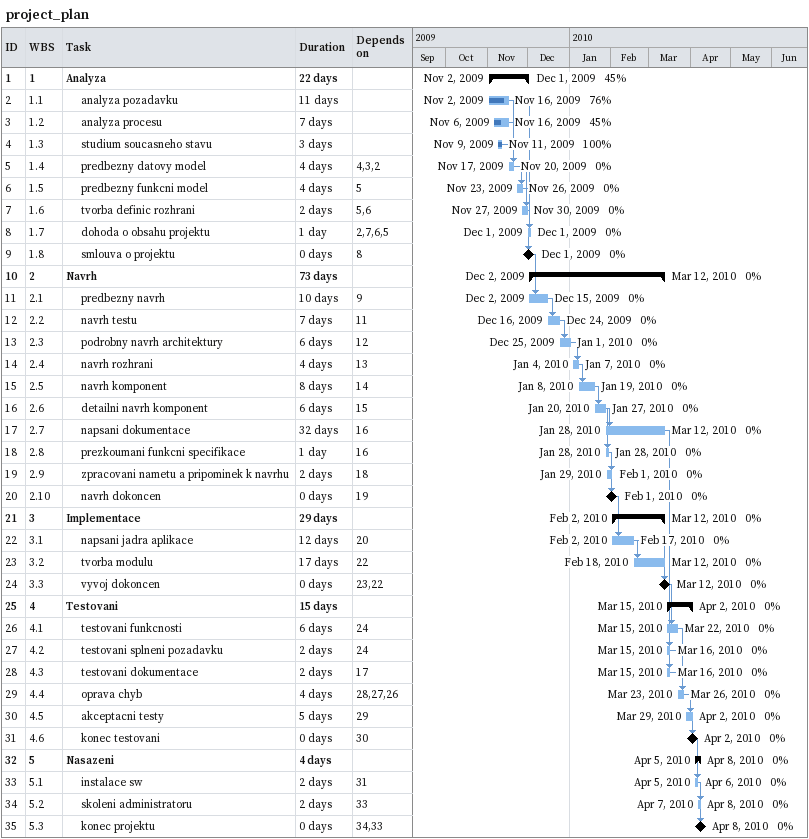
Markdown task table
project_plan

| ID | WBS | Task | Duration | Start | Finish | Predecessors | % complete |
|---|---|---|---|---|---|---|---|
| 1 | 1 | **Analyza** | 22d | 2009-11-02 | 2009-12-01 |  | 45 |
| 2 | 1.1 | analyza pozadavku | 11d | 2009-11-02 | 2009-11-16 |  | 76 |
| 3 | 1.2 | analyza procesu | 7d | 2009-11-06 | 2009-11-16 |  | 45 |
| 4 | 1.3 | studium soucasneho stavu | 3d | 2009-11-09 | 2009-11-11 |  | 100 |
| 5 | 1.4 | predbezny datovy model | 4d | 2009-11-17 | 2009-11-20 | 4, 3, 2 | 0 |
| 6 | 1.5 | predbezny funkcni model | 4d | 2009-11-23 | 2009-11-26 | 5 | 0 |
| 7 | 1.6 | tvorba definic rozhrani | 2d | 2009-11-27 | 2009-11-30 | 5, 6 | 0 |
| 8 | 1.7 | dohoda o obsahu projektu | 1d | 2009-12-01 | 2009-12-01 | 2, 7, 6, 5 | 0 |
| 9 | 1.8 | smlouva o projektu | 0d | 2009-12-01 | 2009-12-01 | 8 | 0 |
| 10 | 2 | **Navrh** | 73d | 2009-12-02 | 2010-03-12 |  | 0 |
| 11 | 2.1 | predbezny navrh | 10d | 2009-12-02 | 2009-12-15 | 9 | 0 |
| 12 | 2.2 | navrh testu | 7d | 2009-12-16 | 2009-12-24 | 11 | 0 |
| 13 | 2.3 | podrobny navrh architektury | 6d | 2009-12-25 | 2010-01-01 | 12 | 0 |
| 14 | 2.4 | navrh rozhrani | 4d | 2010-01-04 | 2010-01-07 | 13 | 0 |
| 15 | 2.5 | navrh komponent | 8d | 2010-01-08 | 2010-01-19 | 14 | 0 |
| 16 | 2.6 | detailni navrh komponent | 6d | 2010-01-20 | 2010-01-27 | 15 | 0 |
| 17 | 2.7 | napsani dokumentace | 32d | 2010-01-28 | 2010-03-12 | 16 | 0 |
| 18 | 2.8 | prezkoumani funkcni specifikace | 1d | 2010-01-28 | 2010-01-28 | 16 | 0 |
| 19 | 2.9 | zpracovani nametu a pripominek k navrhu | 2d | 2010-01-29 | 2010-02-01 | 18 | 0 |
| 20 | 2.10 | navrh dokoncen | 0d | 2010-02-01 | 2010-02-01 | 19 | 0 |
| 21 | 3 | **Implementace** | 29d | 2010-02-02 | 2010-03-12 |  | 0 |
| 22 | 3.1 | napsani jadra aplikace | 12d | 2010-02-02 | 2010-02-17 | 20 | 0 |
| 23 | 3.2 | tvorba modulu | 17d | 2010-02-18 | 2010-03-12 | 22 | 0 |
| 24 | 3.3 | vyvoj dokoncen | 0d | 2010-03-12 | 2010-03-12 | 23, 22 | 0 |
| 25 | 4 | **Testovani** | 15d | 2010-03-15 | 2010-04-02 |  | 0 |
| 26 | 4.1 | testovani funkcnosti | 6d | 2010-03-15 | 2010-03-22 | 24 | 0 |
| 27 | 4.2 | testovani splneni pozadavku | 2d | 2010-03-15 | 2010-03-16 | 24 | 0 |
| 28 | 4.3 | testovani dokumentace | 2d | 2010-03-15 | 2010-03-16 | 17 | 0 |
| 29 | 4.4 | oprava chyb | 4d | 2010-03-23 | 2010-03-26 | 28, 27, 26 | 0 |
| 30 | 4.5 | akceptacni testy | 5d | 2010-03-29 | 2010-04-02 | 29 | 0 |
| 31 | 4.6 | konec testovani | 0d | 2010-04-02 | 2010-04-02 | 30 | 0 |
| 32 | 5 | **Nasazeni** | 4d | 2010-04-05 | 2010-04-08 |  | 0 |
| 33 | 5.1 | instalace sw | 2d | 2010-04-05 | 2010-04-06 | 31 | 0 |
| 34 | 5.2 | skoleni administratoru | 2d | 2010-04-07 | 2010-04-08 | 33 | 0 |
| 35 | 5.3 | konec projektu | 0d | 2010-04-08 | 2010-04-08 | 34, 33 | 0 |
